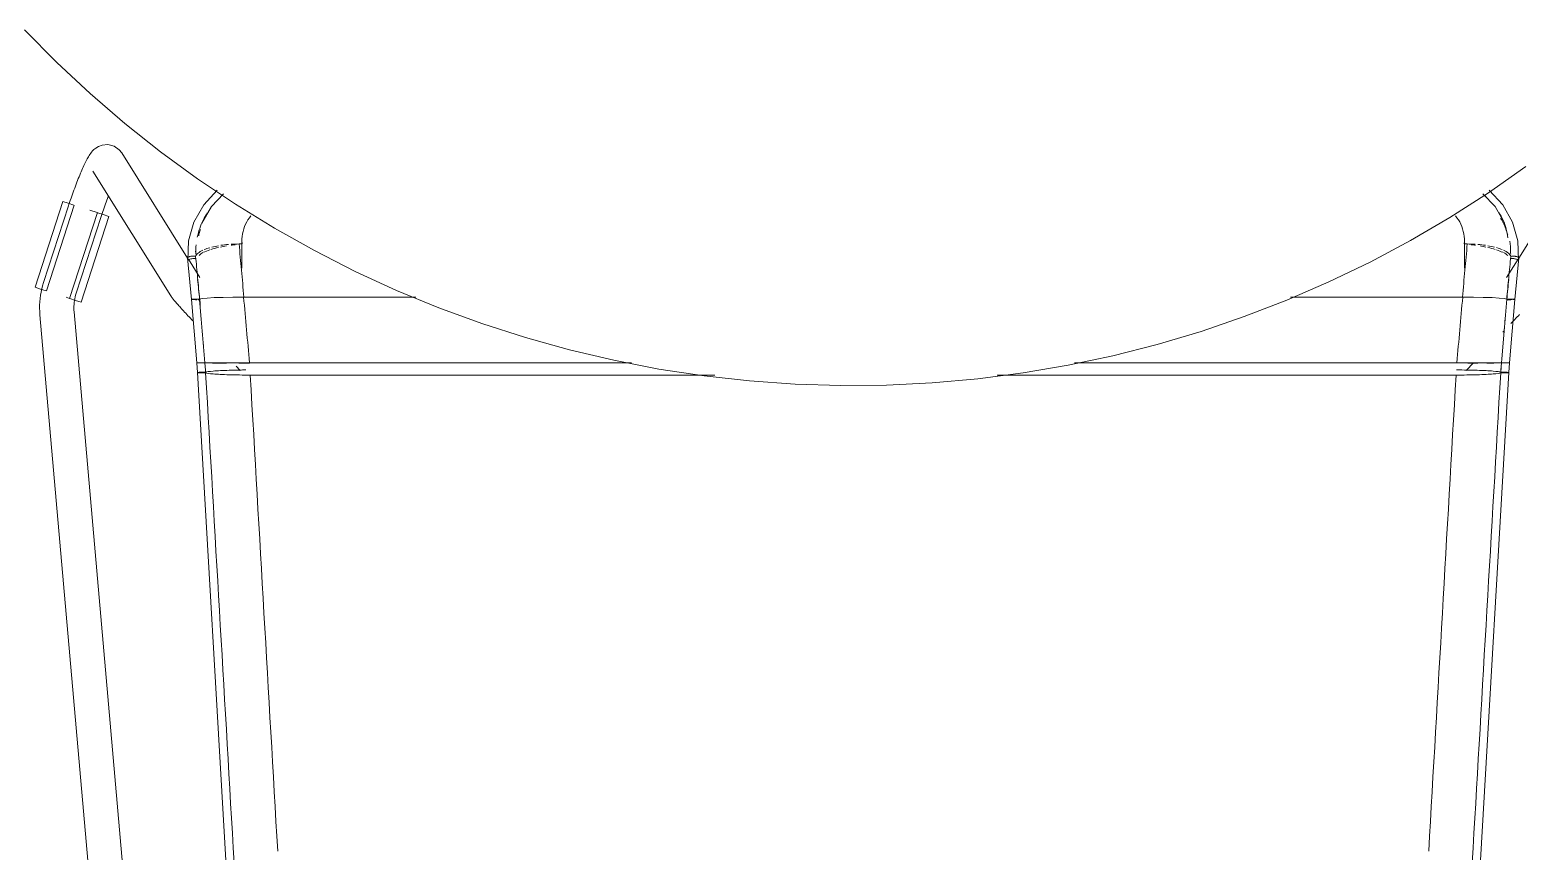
# Model space of a CAD drawing. Header units: millimetres. Extents: x 79795 to 317870, y -36033 to 97293.
# Drawn here: x 172197 to 172718, y 11743 to 12030 of the extents above; entities that cross this region are included whole.
import ezdxf

# ---------------------------------------------------------------- set-up
doc = ezdxf.new("R2010")
doc.units = ezdxf.units.MM
doc.header["$MEASUREMENT"] = 0
doc.layers.add('I-FURN', color=8, linetype='CONTINUOUS', lineweight=9)

msp = doc.modelspace()

# ---------------------------------------------------------------- linework, layer by layer
at = {"layer": 'I-FURN'}
for p, q in [((172195.16, 12030.01), (172206.41, 12018.63)), ((172206.41, 12018.63), (172218.11, 12007.72)), ((172218.11, 12007.72), (172230.23, 11997.28)), ((172230.23, 11997.28), (172242.77, 11987.33)), ((172218.03, 11986.41), (172217.77, 11986.03)), ((172218.3, 11986.81), (172218.03, 11986.41)), ((172218.62, 11987.21), (172218.3, 11986.81)), ((172218.99, 11987.63), (172218.62, 11987.21)), ((172219.45, 11988.1), (172218.99, 11987.63)), ((172220.08, 11988.62), (172219.45, 11988.1)), ((172220.99, 11989.18), (172220.08, 11988.62)), ((172222.37, 11989.71), (172220.99, 11989.18)), ((172224.35, 11989.88), (172222.37, 11989.71)), ((172226.57, 11989.29), (172224.35, 11989.88)), ((172228.31, 11988.07), (172226.57, 11989.29)), ((172228.31, 11988.07), (172229.2, 11986.95)), ((172252.23, 11950.18), (172229.2, 11986.95)), ((172242.77, 11987.33), (172255.69, 11977.9)), ((172740.99, 11986.95), (172717.95, 11950.18)), ((172215.44, 11981.5), (172215.2, 11980.96)), ((172215.68, 11982.03), (172215.44, 11981.5)), ((172215.91, 11982.54), (172215.68, 11982.03)), ((172216.14, 11983.03), (172215.91, 11982.54)), ((172216.38, 11983.5), (172216.14, 11983.03)), ((172216.61, 11983.96), (172216.38, 11983.5)), ((172216.83, 11984.4), (172216.61, 11983.96)), ((172217.06, 11984.83), (172216.83, 11984.4)), ((172217.29, 11985.24), (172217.06, 11984.83)), ((172217.53, 11985.64), (172217.29, 11985.24)), ((172217.77, 11986.03), (172217.53, 11985.64)), ((172707.37, 11973.02), (172720.49, 11982.18)), ((172213.21, 11976.03), (172212.95, 11975.35)), ((172213.46, 11976.69), (172213.21, 11976.03)), ((172213.71, 11977.34), (172213.46, 11976.69)), ((172213.96, 11977.98), (172213.71, 11977.34)), ((172214.22, 11978.61), (172213.96, 11977.98)), ((172214.46, 11979.22), (172214.22, 11978.61)), ((172214.71, 11979.82), (172214.46, 11979.22)), ((172214.96, 11980.39), (172214.71, 11979.82)), ((172215.2, 11980.96), (172214.96, 11980.39)), ((172219.03, 11980.58), (172246.34, 11936.99)), ((172255.69, 11977.9), (172268.97, 11968.99)), ((172211.43, 11971.09), (172211.18, 11970.35)), ((172211.68, 11971.82), (172211.43, 11971.09)), ((172211.93, 11972.54), (172211.68, 11971.82)), ((172212.19, 11973.25), (172211.93, 11972.54)), ((172212.44, 11973.96), (172212.19, 11973.25)), ((172212.7, 11974.66), (172212.44, 11973.96)), ((172212.95, 11975.35), (172212.7, 11974.66)), ((172224.16, 11971.07), (172223.93, 11970.43)), ((172224.4, 11971.69), (172224.16, 11971.07)), ((172257.84, 11968.76), (172262.58, 11973.91)), ((172260.52, 11968.18), (172264.78, 11972.65)), ((172693.9, 11964.4), (172707.37, 11973.02)), ((172709.67, 11968.18), (172705.41, 11972.64)), ((172712.35, 11968.76), (172707.61, 11973.91)), ((172198.83, 11939.97), (172208.52, 11969.98)), ((172210.54, 11968.42), (172201.83, 11941.61)), ((172202.87, 11938.67), (172212.56, 11968.67)), ((172208.52, 11969.98), (172210.47, 11969.35)), ((172210.47, 11969.35), (172212.44, 11968.71)), ((172210.69, 11968.88), (172210.54, 11968.42)), ((172210.93, 11969.62), (172210.69, 11968.88)), ((172211.18, 11970.35), (172210.93, 11969.62)), ((172220.63, 11966.07), (172210.94, 11936.06)), ((172220.53, 11966.1), (172218.05, 11966.9)), ((172220.75, 11966.03), (172222.72, 11965.39)), ((172222.29, 11965.73), (172222.06, 11965.04)), ((172222.52, 11966.42), (172222.29, 11965.73)), ((172222.75, 11967.11), (172222.52, 11966.42)), ((172222.72, 11965.39), (172224.67, 11964.76)), ((172222.99, 11967.79), (172222.75, 11967.11)), ((172223.22, 11968.46), (172222.99, 11967.79)), ((172223.46, 11969.13), (172223.22, 11968.46)), ((172223.69, 11969.78), (172223.46, 11969.13)), ((172223.93, 11970.43), (172223.69, 11969.78)), ((172254.45, 11962.75), (172257.84, 11968.76)), ((172257.15, 11962.35), (172260.52, 11968.18)), ((172268.97, 11968.99), (172282.61, 11960.61)), ((172713.03, 11962.35), (172709.67, 11968.18)), ((172715.74, 11962.75), (172712.35, 11968.76)), ((172213.24, 11937.9), (172221.95, 11964.71)), ((172214.98, 11934.76), (172224.67, 11964.76)), ((172222.06, 11965.04), (172221.95, 11964.71)), ((172252.57, 11956.23), (172254.45, 11962.75)), ((172282.61, 11960.61), (172296.56, 11952.79)), ((172680.09, 11956.32), (172693.9, 11964.4)), ((172717.61, 11956.23), (172715.74, 11962.75)), ((172252.29, 11949.32), (172252.57, 11956.23)), ((172270.24, 11955.11), (172271.28, 11955.11)), ((172271.23, 11956.35), (172271.23, 11946.6)), ((172665.96, 11948.8), (172680.09, 11956.32)), ((172698.9, 11955.11), (172699.95, 11955.11)), ((172698.96, 11946.6), (172698.96, 11956.35)), ((172717.9, 11949.32), (172717.61, 11956.23)), ((172252.16, 11950.21), (172253.58, 11935.72)), ((172256.51, 11943.36), (172252.47, 11949.81)), ((172296.56, 11952.79), (172310.82, 11945.53)), ((172717.72, 11949.81), (172713.68, 11943.36)), ((172718.02, 11950.21), (172716.6, 11935.72)), ((172310.82, 11945.53), (172325.36, 11938.85)), ((172651.55, 11941.86), (172665.96, 11948.8)), ((172200.78, 11939.34), (172198.83, 11939.97)), ((172202.75, 11938.7), (172200.78, 11939.34)), ((172201.21, 11939.41), (172200.97, 11938.3)), ((172201.5, 11940.52), (172201.21, 11939.41)), ((172201.83, 11941.61), (172201.5, 11940.52)), ((172636.87, 11935.49), (172651.55, 11941.86)), ((172200.51, 11934.9), (172200.45, 11933.76)), ((172200.62, 11936.04), (172200.51, 11934.9)), ((172200.77, 11937.17), (172200.62, 11936.04)), ((172200.97, 11938.3), (172200.77, 11937.17)), ((172210.84, 11936.09), (172209.68, 11936.47)), ((172213.03, 11935.39), (172211.06, 11936.02)), ((172212.48, 11933.98), (172212.54, 11934.64)), ((172212.54, 11934.64), (172212.62, 11935.3)), ((172212.62, 11935.3), (172212.74, 11935.95)), ((172212.74, 11935.95), (172212.88, 11936.6)), ((172212.88, 11936.6), (172213.04, 11937.24)), ((172214.98, 11934.76), (172213.03, 11935.39)), ((172213.04, 11937.24), (172213.23, 11937.87)), ((172213.23, 11937.87), (172213.24, 11937.9)), ((172246.34, 11936.99), (172246.55, 11936.67)), ((172246.55, 11936.67), (172246.73, 11936.41)), ((172246.73, 11936.41), (172246.91, 11936.18)), ((172246.91, 11936.18), (172247.08, 11935.96)), ((172247.08, 11935.96), (172247.26, 11935.74)), ((172247.26, 11935.74), (172247.45, 11935.51)), ((172247.45, 11935.51), (172247.65, 11935.26)), ((172247.65, 11935.26), (172247.87, 11935.01)), ((172247.87, 11935.01), (172248.1, 11934.75)), ((172248.1, 11934.75), (172248.34, 11934.47)), ((172248.34, 11934.47), (172248.6, 11934.17)), ((172248.6, 11934.17), (172248.87, 11933.86)), ((172253.65, 11935.75), (172253.58, 11935.72)), ((172253.58, 11935.72), (172253.65, 11935.7)), ((172253.59, 11935.72), (172253.66, 11935.75)), ((172253.59, 11935.72), (172255.41, 11913.52)), ((172253.65, 11935.7), (172253.59, 11935.72)), ((172253.84, 11935.77), (172253.65, 11935.75)), ((172253.65, 11935.7), (172253.84, 11935.67)), ((172253.84, 11935.67), (172253.65, 11935.7)), ((172254.14, 11935.8), (172253.84, 11935.77)), ((172253.84, 11935.67), (172254.13, 11935.65)), ((172254.13, 11935.65), (172253.84, 11935.67)), ((172253.85, 11935.77), (172254.14, 11935.8)), ((172254.13, 11935.65), (172254.51, 11935.64)), ((172254.51, 11935.64), (172254.13, 11935.65)), ((172254.52, 11935.81), (172254.14, 11935.8)), ((172254.14, 11935.8), (172254.53, 11935.81)), ((172254.51, 11935.64), (172254.96, 11935.63)), ((172254.97, 11935.63), (172254.51, 11935.64)), ((172254.98, 11935.82), (172254.52, 11935.81)), ((172254.53, 11935.81), (172254.98, 11935.82)), ((172254.96, 11935.63), (172255.45, 11935.62)), ((172255.46, 11935.62), (172254.97, 11935.63)), ((172255.47, 11935.83), (172254.98, 11935.82)), ((172254.98, 11935.82), (172255.47, 11935.83)), ((172255.96, 11935.82), (172255.47, 11935.83)), ((172255.47, 11935.83), (172255.97, 11935.82)), ((172255.95, 11935.62), (172256.42, 11935.63)), ((172256.42, 11935.63), (172255.95, 11935.62)), ((172256.44, 11935.82), (172255.96, 11935.82)), ((172255.97, 11935.82), (172256.44, 11935.82)), ((172257.33, 11936.01), (172256.44, 11935.82)), ((172256.44, 11935.82), (172257.32, 11936.01)), ((172259.06, 11936.19), (172257.33, 11936.01)), ((172257.33, 11936.01), (172259.04, 11936.19)), ((172261.54, 11936.34), (172259.06, 11936.19)), ((172259.06, 11936.19), (172261.5, 11936.34)), ((172264.64, 11936.45), (172261.54, 11936.34)), ((172261.54, 11936.34), (172264.57, 11936.45)), ((172268.07, 11936.53), (172264.64, 11936.45)), ((172264.64, 11936.45), (172268.08, 11936.53)), ((172271.93, 11936.55), (172268.17, 11936.53)), ((172268.17, 11936.53), (172271.81, 11936.55)), ((172332.05, 11936.55), (172271.93, 11936.55)), ((172271.93, 11936.55), (172332.05, 11936.55)), ((172325.36, 11938.85), (172340.15, 11932.76)), ((172621.95, 11929.72), (172636.87, 11935.49)), ((172698.25, 11936.55), (172638.14, 11936.55)), ((172638.14, 11936.55), (172698.25, 11936.55)), ((172702.01, 11936.53), (172698.25, 11936.55)), ((172698.37, 11936.55), (172702.01, 11936.53)), ((172705.55, 11936.45), (172702.11, 11936.53)), ((172702.11, 11936.53), (172705.55, 11936.45)), ((172708.65, 11936.34), (172705.55, 11936.45)), ((172705.61, 11936.45), (172708.65, 11936.34)), ((172711.12, 11936.19), (172708.65, 11936.34)), ((172708.69, 11936.34), (172711.13, 11936.19)), ((172712.86, 11936.01), (172711.12, 11936.19)), ((172711.14, 11936.19), (172712.86, 11936.01)), ((172713.75, 11935.82), (172712.86, 11936.01)), ((172712.86, 11936.01), (172713.75, 11935.82)), ((172714.22, 11935.82), (172713.75, 11935.82)), ((172713.75, 11935.82), (172714.22, 11935.82)), ((172713.76, 11935.63), (172714.24, 11935.62)), ((172714.23, 11935.62), (172713.76, 11935.63)), ((172714.72, 11935.83), (172714.22, 11935.82)), ((172714.22, 11935.82), (172714.71, 11935.83)), ((172714.35, 11935.62), (172714.73, 11935.62)), ((172714.73, 11935.62), (172714.35, 11935.62)), ((172714.71, 11935.83), (172715.21, 11935.82)), ((172715.21, 11935.82), (172714.72, 11935.83)), ((172714.73, 11935.62), (172715.22, 11935.63)), ((172715.22, 11935.63), (172714.73, 11935.62)), ((172716.6, 11935.72), (172714.77, 11913.52)), ((172715.66, 11935.81), (172715.21, 11935.82)), ((172715.21, 11935.82), (172715.66, 11935.81)), ((172715.22, 11935.63), (172715.68, 11935.64)), ((172715.67, 11935.64), (172715.22, 11935.63)), ((172716.05, 11935.8), (172715.66, 11935.81)), ((172715.66, 11935.81), (172716.04, 11935.8)), ((172716.04, 11935.8), (172716.34, 11935.77)), ((172716.34, 11935.77), (172716.05, 11935.8)), ((172716.35, 11935.67), (172716.05, 11935.65)), ((172716.06, 11935.65), (172716.35, 11935.67)), ((172716.53, 11935.75), (172716.34, 11935.77)), ((172716.35, 11935.67), (172716.54, 11935.7)), ((172716.53, 11935.7), (172716.35, 11935.67)), ((172716.6, 11935.72), (172716.53, 11935.75)), ((172716.53, 11935.75), (172716.6, 11935.72)), ((172716.6, 11935.72), (172716.53, 11935.7)), ((172716.54, 11935.7), (172716.6, 11935.72)), ((172200.45, 11933.76), (172200.43, 11932.62)), ((172200.43, 11932.62), (172200.46, 11931.48)), ((172200.46, 11931.48), (172200.54, 11930.34)), ((172200.54, 11930.34), (172200.54, 11930.29)), ((172200.54, 11930.29), (172239.49, 11486.97)), ((172212.43, 11932.66), (172212.44, 11933.32)), ((172212.45, 11932), (172212.43, 11932.66)), ((172212.44, 11933.32), (172212.48, 11933.98)), ((172212.5, 11931.34), (172212.45, 11932)), ((172249.79, 11506.84), (172212.5, 11931.34)), ((172248.87, 11933.86), (172249.16, 11933.54)), ((172249.16, 11933.54), (172249.46, 11933.2)), ((172249.46, 11933.2), (172249.77, 11932.85)), ((172249.77, 11932.85), (172250.1, 11932.49)), ((172250.1, 11932.49), (172250.45, 11932.11)), ((172250.45, 11932.11), (172250.8, 11931.72)), ((172250.8, 11931.72), (172251.17, 11931.32)), ((172251.17, 11931.32), (172251.55, 11930.9)), ((172251.55, 11930.9), (172251.94, 11930.48)), ((172251.94, 11930.48), (172252.35, 11930.04)), ((172252.35, 11930.04), (172252.76, 11929.6)), ((172252.76, 11929.6), (172253.18, 11929.15)), ((172253.18, 11929.15), (172253.61, 11928.68)), ((172340.15, 11932.76), (172355.17, 11927.26)), ((172606.81, 11924.54), (172621.95, 11929.72)), ((172717, 11929.15), (172716.57, 11928.68)), ((172717.43, 11929.6), (172717, 11929.15)), ((172717.84, 11930.04), (172717.43, 11929.6)), ((172718.24, 11930.48), (172717.84, 11930.04)), ((172253.61, 11928.68), (172254.06, 11928.21)), ((172355.17, 11927.26), (172370.41, 11922.37)), ((172591.48, 11919.98), (172606.81, 11924.54)), ((172712.87, 11924.77), (172712.39, 11924.26)), ((172715.68, 11927.74), (172715.23, 11927.25)), ((172716.13, 11928.21), (172715.68, 11927.74)), ((172716.57, 11928.68), (172716.13, 11928.21)), ((172370.41, 11922.37), (172385.82, 11918.09)), ((172575.97, 11916.03), (172591.48, 11919.98)), ((172255.48, 11913.52), (172255.41, 11913.52)), ((172255.41, 11913.52), (172255.48, 11913.52)), ((172255.68, 11910.16), (172255.42, 11913.52)), ((172255.48, 11913.52), (172255.42, 11913.52)), ((172255.42, 11913.52), (172255.48, 11913.52)), ((172255.67, 11913.53), (172255.96, 11913.53)), ((172255.96, 11913.53), (172255.67, 11913.53)), ((172255.96, 11913.53), (172256.35, 11913.53)), ((172256.34, 11913.53), (172255.96, 11913.53)), ((172255.96, 11913.52), (172256.35, 11913.52)), ((172256.35, 11913.52), (172255.97, 11913.52)), ((172256.79, 11913.53), (172256.34, 11913.53)), ((172256.35, 11913.53), (172256.8, 11913.53)), ((172256.8, 11913.52), (172256.35, 11913.52)), ((172256.35, 11913.52), (172256.8, 11913.52)), ((172257.28, 11913.53), (172256.79, 11913.53)), ((172256.8, 11913.53), (172257.29, 11913.53)), ((172257.29, 11913.51), (172256.8, 11913.52)), ((172256.8, 11913.52), (172257.29, 11913.51)), ((172257.78, 11913.53), (172257.28, 11913.53)), ((172257.29, 11913.53), (172257.78, 11913.53)), ((172257.79, 11913.52), (172257.29, 11913.51)), ((172257.29, 11913.51), (172257.79, 11913.52)), ((172257.78, 11913.53), (172258.25, 11913.53)), ((172258.25, 11913.53), (172257.78, 11913.53)), ((172258.26, 11913.52), (172257.79, 11913.52)), ((172257.79, 11913.52), (172258.26, 11913.52)), ((172258.25, 11913.53), (172259.14, 11913.54)), ((172259.14, 11913.54), (172258.25, 11913.53)), ((172259.14, 11913.54), (172260.88, 11913.56)), ((172260.89, 11913.56), (172259.14, 11913.54)), ((172259.15, 11913.5), (172260.9, 11913.49)), ((172260.91, 11913.49), (172259.16, 11913.5)), ((172260.89, 11913.56), (172263.39, 11913.57)), ((172263.39, 11913.57), (172260.89, 11913.56)), ((172260.9, 11913.49), (172263.4, 11913.48)), ((172263.41, 11913.48), (172260.91, 11913.49)), ((172263.39, 11913.57), (172265.82, 11913.58)), ((172266.52, 11913.58), (172263.39, 11913.57)), ((172263.4, 11913.48), (172265.82, 11913.47)), ((172265.82, 11913.47), (172263.41, 11913.48)), ((172266.52, 11913.58), (172270.09, 11913.58)), ((172270.09, 11913.58), (172266.52, 11913.58)), ((172270.09, 11913.58), (172273.88, 11913.59)), ((172273.88, 11913.59), (172270.09, 11913.58)), ((172273.87, 11913.46), (172270.09, 11913.46)), ((172270.09, 11913.46), (172273.87, 11913.46)), ((172273.88, 11913.59), (172407.52, 11913.59)), ((172407.52, 11913.59), (172273.88, 11913.59)), ((172385.82, 11918.09), (172401.4, 11914.43)), ((172401.4, 11914.43), (172417.11, 11911.39)), ((172560.32, 11912.71), (172575.97, 11916.03)), ((172562.57, 11913.59), (172696.31, 11913.59)), ((172696.31, 11913.59), (172562.57, 11913.59)), ((172696.31, 11913.59), (172700.1, 11913.58)), ((172700.1, 11913.58), (172696.31, 11913.59)), ((172699.53, 11910.91), (172702.11, 11913.58)), ((172700.1, 11913.58), (172703.66, 11913.58)), ((172703.67, 11913.58), (172700.1, 11913.58)), ((172703.66, 11913.47), (172700.1, 11913.46)), ((172700.1, 11913.46), (172703.66, 11913.47)), ((172703.67, 11913.58), (172706.79, 11913.57)), ((172706.8, 11913.57), (172703.67, 11913.58)), ((172709.28, 11913.49), (172706.78, 11913.48)), ((172706.78, 11913.48), (172709.28, 11913.49)), ((172706.8, 11913.57), (172709.3, 11913.56)), ((172709.3, 11913.56), (172706.8, 11913.57)), ((172711.03, 11913.5), (172709.28, 11913.49)), ((172709.28, 11913.49), (172711.03, 11913.5)), ((172709.3, 11913.56), (172711.04, 11913.54)), ((172711.05, 11913.54), (172709.3, 11913.56)), ((172711.04, 11913.54), (172711.93, 11913.53)), ((172711.94, 11913.53), (172711.05, 11913.54)), ((172711.93, 11913.53), (172712.4, 11913.53)), ((172712.4, 11913.52), (172711.93, 11913.52)), ((172711.93, 11913.52), (172712.4, 11913.52)), ((172712.41, 11913.53), (172711.94, 11913.53)), ((172712.4, 11913.53), (172712.9, 11913.53)), ((172712.89, 11913.51), (172712.4, 11913.52)), ((172712.4, 11913.52), (172712.9, 11913.51)), ((172712.9, 11913.53), (172712.41, 11913.53)), ((172713.38, 11913.52), (172712.89, 11913.51)), ((172712.9, 11913.53), (172713.39, 11913.53)), ((172713.39, 11913.53), (172712.9, 11913.53)), ((172712.9, 11913.51), (172713.39, 11913.52)), ((172713.84, 11913.52), (172713.38, 11913.52)), ((172713.39, 11913.53), (172713.84, 11913.53)), ((172713.85, 11913.53), (172713.39, 11913.53)), ((172713.39, 11913.52), (172713.84, 11913.52)), ((172713.84, 11913.53), (172714.22, 11913.53)), ((172714.22, 11913.52), (172713.84, 11913.52)), ((172713.84, 11913.52), (172714.22, 11913.52)), ((172714.23, 11913.53), (172713.85, 11913.53)), ((172714.22, 11913.53), (172714.52, 11913.53)), ((172714.52, 11913.53), (172714.23, 11913.53)), ((172714.51, 11913.52), (172714.36, 11913.52)), ((172714.36, 11913.52), (172714.52, 11913.52)), ((172714.5, 11910.16), (172714.77, 11913.52)), ((172714.7, 11913.52), (172714.51, 11913.52)), ((172714.52, 11913.53), (172714.7, 11913.52)), ((172714.71, 11913.52), (172714.52, 11913.53)), ((172714.52, 11913.52), (172714.71, 11913.52)), ((172714.7, 11913.52), (172714.77, 11913.52)), ((172714.77, 11913.52), (172714.7, 11913.52)), ((172714.71, 11913.52), (172714.77, 11913.52)), ((172714.77, 11913.52), (172714.71, 11913.52)), ((172255.76, 11910.19), (172255.69, 11910.16)), ((172255.69, 11910.16), (172274.98, 11578.25)), ((172255.69, 11910.16), (172255.75, 11910.14)), ((172255.75, 11910.14), (172255.94, 11910.11)), ((172255.95, 11910.22), (172255.76, 11910.19)), ((172255.94, 11910.11), (172256.23, 11910.09)), ((172256.24, 11910.24), (172255.95, 11910.22)), ((172256.23, 11910.09), (172256.62, 11910.07)), ((172256.62, 11910.26), (172256.24, 11910.24)), ((172257.07, 11910.27), (172256.62, 11910.26)), ((172256.62, 11910.07), (172257.07, 11910.06)), ((172257.57, 11910.27), (172257.07, 11910.27)), ((172257.07, 11910.06), (172257.56, 11910.05)), ((172257.56, 11910.05), (172258.05, 11910.06)), ((172258.06, 11910.27), (172257.57, 11910.27)), ((172258.05, 11910.06), (172258.52, 11910.06)), ((172258.53, 11910.26), (172258.06, 11910.27)), ((172258.52, 11910.06), (172259.41, 11909.85)), ((172259.43, 11910.47), (172258.53, 11910.26)), ((172259.41, 11909.85), (172261.16, 11909.66)), ((172261.18, 11910.67), (172259.43, 11910.47)), ((172261.16, 11909.66), (172263.66, 11909.5)), ((172263.68, 11910.83), (172261.18, 11910.67)), ((172263.66, 11909.5), (172266.79, 11909.37)), ((172266.8, 11910.95), (172263.68, 11910.83)), ((172266.79, 11909.37), (172270.36, 11909.3)), ((172270.35, 11911.03), (172266.8, 11910.95)), ((172269.18, 11912.44), (172270.65, 11910.91)), ((172272.6, 11911.05), (172270.35, 11911.03)), ((172270.36, 11909.3), (172274.14, 11909.27)), ((172274.14, 11909.27), (172436.74, 11909.27)), ((172436.74, 11909.27), (172274.14, 11909.27)), ((172417.11, 11911.39), (172432.92, 11908.99)), ((172432.92, 11908.99), (172448.82, 11907.22)), ((172528.69, 11907.96), (172544.55, 11910.02)), ((172535.47, 11909.27), (172696.04, 11909.27)), ((172696.04, 11909.27), (172535.47, 11909.27)), ((172544.55, 11910.02), (172560.32, 11912.71)), ((172714.5, 11910.16), (172695.21, 11578.25)), ((172696.04, 11909.27), (172699.83, 11909.3)), ((172699.84, 11911.03), (172696.16, 11911.06)), ((172699.83, 11909.3), (172703.39, 11909.37)), ((172703.39, 11910.95), (172699.84, 11911.03)), ((172706.51, 11910.83), (172703.39, 11910.95)), ((172703.39, 11909.37), (172706.52, 11909.5)), ((172709, 11910.67), (172706.51, 11910.83)), ((172706.52, 11909.5), (172709.03, 11909.66)), ((172710.75, 11910.47), (172709, 11910.67)), ((172709.03, 11909.66), (172710.77, 11909.85)), ((172711.66, 11910.26), (172710.75, 11910.47)), ((172710.77, 11909.85), (172711.66, 11910.06)), ((172712.13, 11910.27), (172711.66, 11910.26)), ((172711.66, 11910.06), (172712.13, 11910.06)), ((172712.62, 11910.27), (172712.13, 11910.27)), ((172712.13, 11910.06), (172712.63, 11910.05)), ((172713.11, 11910.27), (172712.62, 11910.27)), ((172712.63, 11910.05), (172713.12, 11910.06)), ((172713.56, 11910.26), (172713.11, 11910.27)), ((172713.12, 11910.06), (172713.57, 11910.07)), ((172713.95, 11910.24), (172713.56, 11910.26)), ((172713.57, 11910.07), (172713.95, 11910.09)), ((172714.24, 11910.22), (172713.95, 11910.24)), ((172713.95, 11910.09), (172714.25, 11910.11)), ((172714.43, 11910.19), (172714.24, 11910.22)), ((172714.25, 11910.11), (172714.43, 11910.14)), ((172714.5, 11910.16), (172714.43, 11910.19)), ((172714.43, 11910.14), (172714.5, 11910.16)), ((172448.82, 11907.22), (172464.78, 11906.09)), ((172464.78, 11906.09), (172480.77, 11905.6)), ((172480.77, 11905.6), (172496.77, 11905.74)), ((172496.77, 11905.74), (172512.75, 11906.53)), ((172512.75, 11906.53), (172528.69, 11907.96))]:
    msp.add_line(p, q, dxfattribs=at)
for points in [[(172705.36, 11972.62), (172705.82, 11972.24), (172706.28, 11971.85), (172706.73, 11971.45)], [(172256.67, 11960.17), (172256.4, 11959.46), (172256.22, 11958.74), (172256.09, 11958)], [(172263.88, 11954.64), (172264.73, 11954.76), (172265.6, 11954.88), (172266.52, 11954.94)], [(172267.44, 11955.01), (172268.35, 11955.06), (172269.28, 11955.1), (172270.24, 11955.11)], [(172270.24, 11955.11), (172270.5, 11952.08), (172271.04, 11945.94), (172271.63, 11939.69), (172271.93, 11936.55)], [(172271.28, 11955.11), (172271.24, 11955.61), (172271.22, 11956.12), (172271.23, 11956.63)], [(172699.95, 11955.11), (172699.69, 11952.08), (172699.15, 11945.94), (172698.56, 11939.69), (172698.25, 11936.55)], [(172698.96, 11956.62), (172698.97, 11956.12), (172698.95, 11955.61), (172698.9, 11955.11)], [(172699.95, 11955.11), (172700.9, 11955.1), (172701.82, 11955.07), (172702.73, 11955.01)], [(172703.67, 11954.94), (172704.57, 11954.86), (172705.45, 11954.76), (172706.3, 11954.64)], [(172714.84, 11956.05), (172715.03, 11954.82), (172715.07, 11953.56), (172715.08, 11952.3)], [(172255, 11950.77), (172255.15, 11951.16), (172255.71, 11951.91), (172256.85, 11952.61), (172257.55, 11952.94)], [(172255, 11950.77), (172255.24, 11948.33), (172255.72, 11943.38), (172256.2, 11938.34), (172256.44, 11935.82)], [(172255.03, 11952.31), (172255.04, 11953.13), (172255.09, 11953.96), (172255.17, 11954.77)], [(172255.15, 11953.55), (172255.09, 11952.9), (172255.08, 11952.25), (172255.08, 11951.6)], [(172257.58, 11952.08), (172256.95, 11951.77), (172256.55, 11951.45), (172256.22, 11951.13)], [(172260.01, 11953.05), (172259.19, 11952.78), (172258.39, 11952.49), (172257.83, 11952.2)], [(172258, 11953.14), (172258.59, 11953.39), (172259.25, 11953.62), (172259.98, 11953.82)], [(172263.05, 11953.89), (172262.12, 11953.68), (172261.18, 11953.45), (172260.33, 11953.2)], [(172260.65, 11954.01), (172261.39, 11954.19), (172262.2, 11954.35), (172263.03, 11954.5)], [(172265.83, 11954.45), (172265.1, 11954.32), (172264.41, 11954.19), (172263.71, 11954.04)], [(172268.82, 11954.87), (172268.35, 11954.82), (172267.88, 11954.75), (172267.41, 11954.69)], [(172702.79, 11954.69), (172702.32, 11954.76), (172701.84, 11954.81), (172701.36, 11954.86)], [(172706.48, 11954.04), (172705.83, 11954.18), (172705.16, 11954.32), (172704.48, 11954.44)], [(172709.73, 11953.19), (172708.93, 11953.44), (172708.05, 11953.67), (172707.13, 11953.89)], [(172707.15, 11954.5), (172708, 11954.36), (172708.8, 11954.2), (172709.54, 11954.01)], [(172712.36, 11952.2), (172711.72, 11952.49), (172710.98, 11952.77), (172710.16, 11953.04)], [(172710.2, 11953.83), (172710.93, 11953.62), (172711.57, 11953.38), (172712.17, 11953.14)], [(172714.18, 11951.13), (172713.77, 11951.45), (172713.25, 11951.77), (172712.6, 11952.08)], [(172715.19, 11950.77), (172714.95, 11948.33), (172714.47, 11943.38), (172713.99, 11938.34), (172713.75, 11935.82)], [(172715.15, 11951.6), (172715.14, 11952.11), (172715.11, 11952.61), (172715.08, 11953.12)], [(172717.84, 11949.47), (172717.8, 11949.51), (172717.68, 11949.61), (172717.38, 11949.74), (172716.99, 11949.86), (172716.54, 11949.95), (172716.05, 11950.02), (172715.55, 11950.05), (172715.23, 11950.05), (172715.08, 11950.04)], [(172255.72, 11942.71), (172255.95, 11940.37), (172256.19, 11938), (172256.42, 11935.63)], [(172714.47, 11942.71), (172714.24, 11940.43), (172714.01, 11938.13), (172713.78, 11935.82)], [(172257.33, 11924.68), (172257.03, 11928.33), (172256.73, 11931.98), (172256.42, 11935.63)], [(172258.25, 11913.53), (172257.95, 11917.25), (172257.35, 11924.68), (172256.74, 11932.11), (172256.44, 11935.82)], [(172272.85, 11925.08), (172272.5, 11928.91), (172272.16, 11932.73), (172271.81, 11936.55)], [(172698.37, 11936.55), (172698.03, 11932.73), (172697.68, 11928.91), (172697.34, 11925.08)], [(172711.94, 11913.53), (172712.24, 11917.25), (172712.84, 11924.68), (172713.45, 11932.11), (172713.75, 11935.82)], [(172273.88, 11913.59), (172273.53, 11917.42), (172273.19, 11921.25), (172272.85, 11925.08)], [(172697.34, 11925.08), (172697, 11921.25), (172696.65, 11917.42), (172696.31, 11913.59)], [(172257.73, 11919.84), (172257.7, 11920.25), (172257.67, 11920.66), (172257.63, 11921.07)], [(172258.25, 11913.53), (172258.3, 11912.95), (172258.39, 11911.8), (172258.48, 11910.64), (172258.52, 11910.06)], [(172258.26, 11913.52), (172258.3, 11912.97), (172258.39, 11911.89), (172258.48, 11910.81), (172258.53, 11910.26)], [(172711.93, 11913.53), (172711.89, 11912.95), (172711.8, 11911.8), (172711.71, 11910.64), (172711.66, 11910.06)], [(172711.93, 11913.52), (172711.88, 11912.97), (172711.79, 11911.89), (172711.7, 11910.81), (172711.66, 11910.26)], [(172277.84, 11578.07), (172274.62, 11633.3), (172268.18, 11743.9), (172261.74, 11854.66), (172258.52, 11910.06)], [(172283.73, 11742.78), (172280.53, 11798.24), (172277.34, 11853.74), (172274.14, 11909.27)], [(172696.04, 11909.27), (172692.85, 11853.74), (172689.65, 11798.21), (172686.46, 11742.78)], [(172692.34, 11578.07), (172695.56, 11633.3), (172702, 11743.9), (172708.44, 11854.66), (172711.66, 11910.06)], [(172711.66, 11910.26), (172712.25, 11910.28), (172713.76, 11910.28), (172714.5, 11910.2), (172714.5, 11910.16)]]:
    msp.add_open_spline(points, degree=3, dxfattribs=at)
for points, knots in [([(172255.6, 11957.45), (172256.04, 11959.53), (172257.02, 11962.49), (172258.58, 11965.16), (172259.11, 11965.96)], [-0.8210019, -0.8210019, -0.8210019, -0.8210019, -0.6666667, -0.5975811, -0.5975811, -0.5975811, -0.5975811]), ([(172710.98, 11966.23), (172711.55, 11965.34), (172713.21, 11962.52), (172713.83, 11959.41), (172714.11, 11957.27)], [0.591443, 0.591443, 0.591443, 0.591443, 0.6666667, 0.8236682, 0.8236682, 0.8236682, 0.8236682]), ([(172271.28, 11955.11), (172271.07, 11957.49), (172271.7, 11961.09), (172273.63, 11964.09), (172274.39, 11965)], [0, 0, 0, 0, 0.3333333, 0.5, 0.5, 0.5, 0.5]), ([(172695.79, 11965), (172696.56, 11964.09), (172698.49, 11961.09), (172699.12, 11957.49), (172698.9, 11955.11)], [0.5, 0.5, 0.5, 0.5, 0.6666667, 1, 1, 1, 1]), ([(172714.11, 11958.38), (172713.72, 11959.72), (172712.99, 11961.68), (172711.98, 11963.51), (172711.63, 11964.08)], [0.2297626, 0.2297626, 0.2297626, 0.2297626, 0.3333333, 0.3824546, 0.3824546, 0.3824546, 0.3824546]), ([(172252.21, 11950.36), (172252.23, 11950.39), (172252.27, 11950.43), (172252.38, 11950.51), (172252.57, 11950.61), (172252.89, 11950.71), (172253.29, 11950.79), (172253.65, 11950.82), (172254.02, 11950.84), (172254.47, 11950.83), (172254.82, 11950.8), (172255, 11950.77)], [0.5555556, 0.5555556, 0.5555556, 0.5555556, 0.5833333, 0.6180556, 0.6527778, 0.7222222, 0.7916667, 0.8263889, 0.8611111, 0.9305556, 1, 1, 1, 1]), ([(172255.1, 11950.04), (172254.88, 11950.05), (172254.39, 11950.04), (172253.64, 11949.96), (172252.97, 11949.8), (172252.54, 11949.63), (172252.39, 11949.51), (172252.35, 11949.47)], [-1, -1, -1, -1, -0.90625, -0.8125, -0.71875, -0.625, -0.5625, -0.5625, -0.5625, -0.5625]), ([(172712.67, 11952.93), (172713.35, 11952.61), (172714.48, 11951.91), (172715.04, 11951.16), (172715.19, 11950.77)], [0.6690305, 0.6690305, 0.6690305, 0.6690305, 0.8333333, 1, 1, 1, 1]), ([(172715.19, 11950.77), (172715.33, 11950.79), (172715.61, 11950.82), (172716.04, 11950.84), (172716.41, 11950.83), (172716.7, 11950.8), (172716.97, 11950.77), (172717.22, 11950.72), (172717.45, 11950.66), (172717.64, 11950.59), (172717.84, 11950.5), (172717.94, 11950.41), (172717.97, 11950.36)], [0, 0, 0, 0, 0.0555556, 0.1111111, 0.1666667, 0.1944444, 0.2222222, 0.2777778, 0.3055556, 0.3333333, 0.3888889, 0.4444444, 0.4444444, 0.4444444, 0.4444444]), ([(172711.93, 11913.52), (172712.23, 11917.21), (172712.68, 11922.54), (172713.12, 11927.87), (172713.25, 11929.52)], [0, 0, 0, 0, 0.5, 0.7233886, 0.7233886, 0.7233886, 0.7233886]), ([(172255.68, 11910.16), (172255.68, 11910.18), (172255.82, 11910.21), (172256.22, 11910.24), (172256.61, 11910.26), (172257.06, 11910.27), (172257.56, 11910.28), (172258.06, 11910.27), (172258.38, 11910.27), (172258.53, 11910.26)], [-0.5, -0.5, -0.5, -0.5, -0.375, -0.3125, -0.25, -0.1875, -0.125, -0.0625, 0, 0, 0, 0]), ([(172258.52, 11910.06), (172258.3, 11910.06), (172257.81, 11910.05), (172257.17, 11910.05), (172256.71, 11910.07), (172256.3, 11910.08), (172255.85, 11910.11), (172255.69, 11910.14), (172255.68, 11910.16)], [-1, -1, -1, -1, -0.90625, -0.8125, -0.765625, -0.71875, -0.625, -0.501507, -0.501507, -0.501507, -0.501507]), ([(172274.14, 11909.27), (172272.87, 11909.27), (172270.32, 11909.29), (172266.71, 11909.37), (172263.55, 11909.49), (172260.19, 11909.71), (172258.8, 11909.92), (172258.52, 11910.06)], [-1, -1, -1, -1, -0.833333, -0.666667, -0.5, -0.333333, 0, 0, 0, 0]), ([(172258.53, 11910.26), (172258.82, 11910.41), (172260.21, 11910.62), (172263.56, 11910.84), (172266.72, 11910.96), (172269.83, 11911.03), (172271.84, 11911.05), (172272.6, 11911.05)], [-1, -1, -1, -1, -0.6666667, -0.5, -0.3333333, -0.1666667, -0.0664381, -0.0664381, -0.0664381, -0.0664381]), ([(172711.66, 11910.06), (172711.39, 11909.92), (172710, 11909.71), (172706.64, 11909.49), (172703.47, 11909.37), (172699.87, 11909.29), (172697.32, 11909.27), (172696.04, 11909.27)], [-1, -1, -1, -1, -0.666667, -0.5, -0.333333, -0.166667, 0, 0, 0, 0]), ([(172696.16, 11911.06), (172698.67, 11911.06), (172702.44, 11911), (172706.62, 11910.84), (172709.97, 11910.62), (172711.37, 11910.41), (172711.66, 11910.26)], [-0.996036, -0.996036, -0.996036, -0.996036, -0.6666667, -0.5, -0.3333333, 0, 0, 0, 0]), ([(172714.5, 11910.16), (172714.5, 11910.14), (172714.36, 11910.12), (172713.97, 11910.09), (172713.59, 11910.07), (172713.13, 11910.06), (172712.63, 11910.05), (172712.13, 11910.05), (172711.81, 11910.06), (172711.66, 11910.06)], [-0.498493, -0.498493, -0.498493, -0.498493, -0.375, -0.3125, -0.25, -0.1875, -0.125, -0.0625, 0, 0, 0, 0])]:
    msp.add_open_spline(points, degree=3, knots=knots, dxfattribs=at)

doc.saveas('drawing.dxf')
